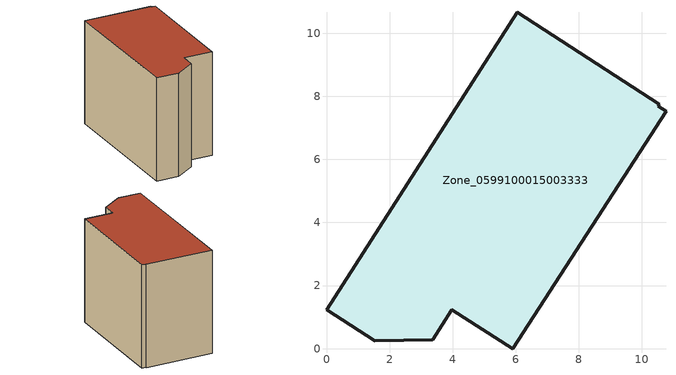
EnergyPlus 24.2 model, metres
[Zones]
Zone_0599100015003333
 floor ground (C_G): 10.51,7.68 10.76,7.53 5.9,0 3.98,1.23 3.37,0.28 1.53,0.25 0,1.23 6.05,10.66 10.54,7.74 z1
 wall outside (C_F): 6.05,10.66 0,1.23 1.53,0.25 3.37,0.28 3.98,1.23 5.9,0 10.76,7.53 10.51,7.68 10.54,7.74 6.05,10.66 z1:9.18
 roof outside (C_R): 10.51,7.68 10.54,7.74 6.05,10.66 0,1.23 1.53,0.25 3.37,0.28 3.98,1.23 5.9,0 10.76,7.53 z9.18
[BUILDING]
Pand.0599100015003333: North Axis=0; Terrain=City; Loads Convergence Tolerance Value=0.04; Temperature Convergence Tolerance Value=0.4; Solar Distribution=FullExterior; Maximum Number of Warmup Days=25; Minimum Number of Warmup Days=1
[Site:Location]
Rotterdam.The.Hague.AP_ZH_NLD Design_Conditions: Latitude=51.96; Longitude=4.45; Time Zone=1; Elevation=-4.5
[SITE:GROUNDTEMPERATURE:BUILDINGSURFACE]
18, 18, 18, 18, 18, 18, 18, 18, 18, 18, 18, 18
[MATERIAL] Thermal Absorptance=0.9; Solar Absorptance=0.7; Visible Absorptance=0.7
Name | Roughness | Thickness | Conductivity | Density | Specific Heat
G.TI.1975-1991 | MediumSmooth | 0.15 | 0.288461 | 540 | 1210
F.TI.1975-1991 | Rough | 0.3 | 0.230769 | 1920 | 840
R.TI.1975-1991 | MediumRough | 0.2 | 0.153846 | 1500 | 1000
[CONSTRUCTION]
C_G: G.TI.1975-1991
C_F: F.TI.1975-1991
C_R: R.TI.1975-1991
[ZONE]
Zone_0599100015003333: Type=1; Multiplier=1; Ceiling Height=Autocalculate; Volume=Autocalculate; Floor Area=autocalculate; Part of Total Floor Area=Yes
[ZONEINFILTRATION:DESIGNFLOWRATE]
Infil_Zone_0599100015003333: Zone or ZoneList or Space or SpaceList=Zone_0599100015003333; Schedule=AlwaysOn; Design Flow Rate Calculation Method=Flow/Area; Flow Rate per Floor Area=0.003; Constant Term Coefficient=1; Temperature Term Coefficient=0; Velocity Term Coefficient=0; Velocity Squared Term Coefficient=0
[HVACTEMPLATE:ZONE:IDEALLOADSAIRSYSTEM]
Zone_0599100015003333: Maximum Heating Supply Air Temperature=50; Minimum Cooling Supply Air Temperature=13; Maximum Heating Supply Air Humidity Ratio=0.0156; Minimum Cooling Supply Air Humidity Ratio=0.0077; Heating Limit=NoLimit; Cooling Limit=NoLimit; Dehumidification Control Type=ConstantSensibleHeatRatio; Cooling Sensible Heat Ratio=0.7; Dehumidification Setpoint=60; Humidification Control Type=None; Humidification Setpoint=30; Outdoor Air Method=None; Outdoor Air Flow Rate per Person=0.00944; Outdoor Air Flow Rate per Zone Floor Area=0; Outdoor Air Flow Rate per Zone=0; Demand Controlled Ventilation Type=None; Outdoor Air Economizer Type=NoEconomizer; Heat Recovery Type=None; Sensible Heat Recovery Effectiveness=0.7; Latent Heat Recovery Effectiveness=0.65
[ZONECONTROL:THERMOSTAT]
ThermostatControl_Zone_0599100015003333: Zone or ZoneList=Zone_0599100015003333; Control Type Schedule=DualSetpointControlType; Control 1=Thermostat_Zone_0599100015003333; Temperature Difference Between Cutout And Setpoint=0
[THERMOSTATSETPOINT:DUALSETPOINT]
Thermostat_Zone_0599100015003333: Heating Setpoint Temperature Schedule=HeatingSetpoint_Zone_0599100015003333; Cooling Setpoint Temperature Schedule=CoolingSetpoint_Zone_0599100015003333
[SCHEDULE:COMPACT]
HeatingSetpoint_Zone_0599100015003333: Through: 12/31, For: AllDays, Until: 24:00, 21
CoolingSetpoint_Zone_0599100015003333: Through: 12/31, For: AllDays, Until: 24:00, 24
DualSetpointControlType: Through: 12/31, For: AllDays, Until: 24:00, 4
AlwaysOn: Through: 12/31, For: AllDays, Until: 24:00, 1
